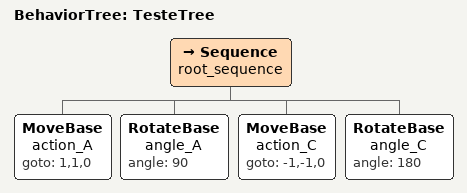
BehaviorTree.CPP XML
<?xml version="1.0" ?>

<root main_tree_to_execute = "TesteTree" >

    <BehaviorTree ID="TesteTree">
        <Sequence name="root_sequence">
            <MoveBase name="action_A" goto="1,1,0"/>
            <RotateBase name="angle_A" angle="90"/>
            <MoveBase name="action_C" goto="-1,-1,0"/>
            <RotateBase name="angle_C" angle="180"/>
        </Sequence>
     </BehaviorTree>

</root>
